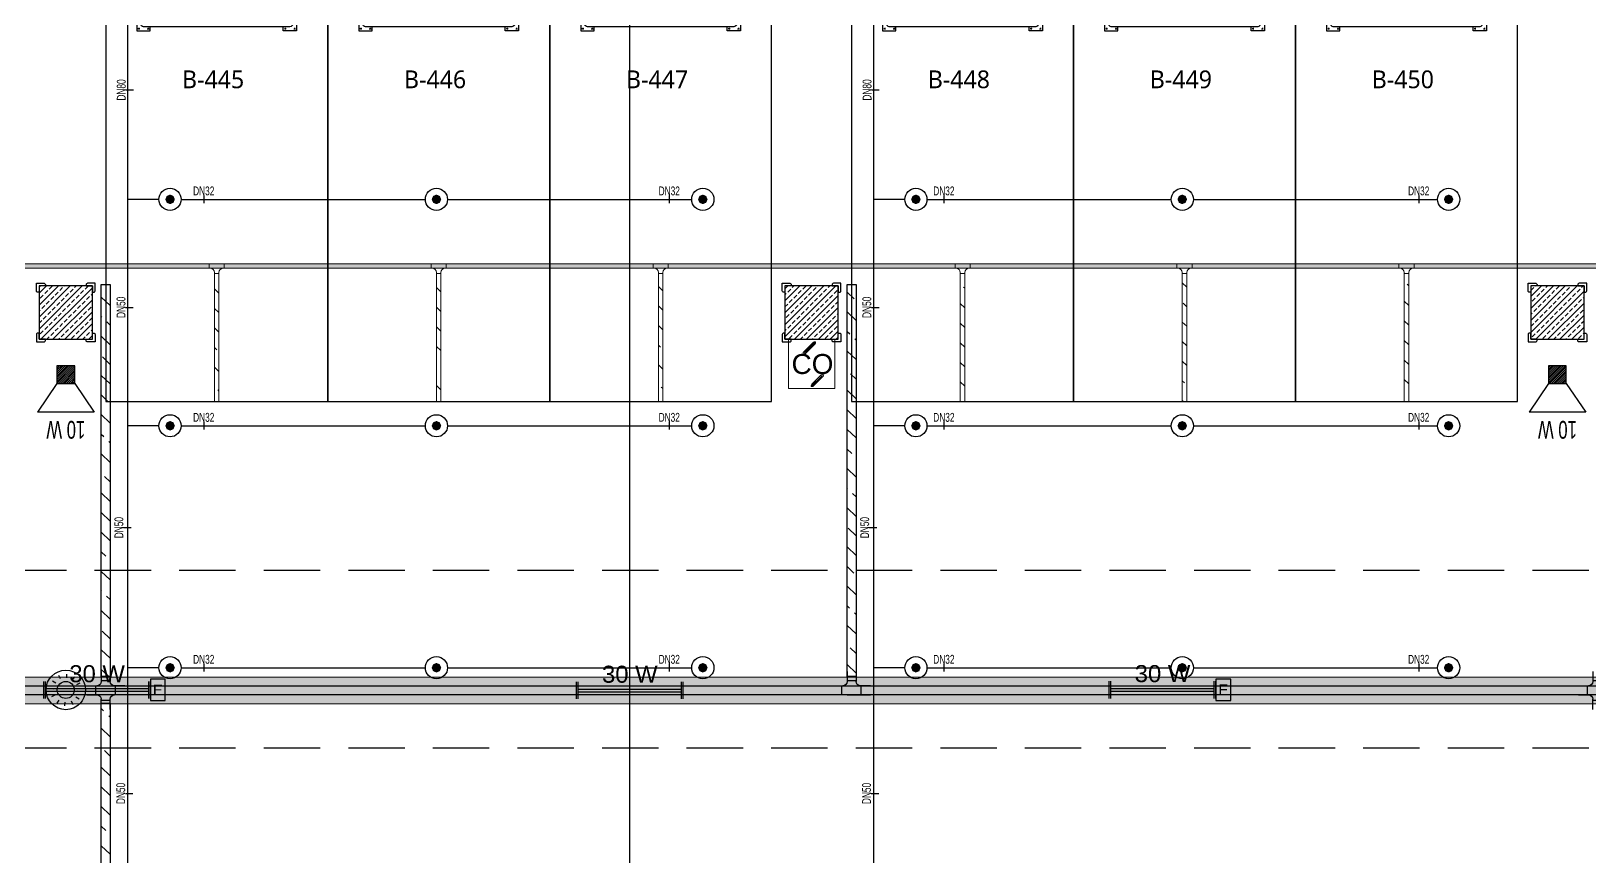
# Model space of a CAD drawing. Header units: millimetres. Extents: x -379292 to 1221486, y 92049 to 447512.
# Drawn here: x -218145 to -200590, y 170490 to 179788 of the extents above; entities that cross this region are included whole.
import ezdxf
from ezdxf.enums import TextEntityAlignment as Align

# ---------------------------------------------------------------- set-up
doc = ezdxf.new("R2010")
doc.units = ezdxf.units.MM
doc.linetypes.add('HIDDEN', pattern=[9.525, 6.35, -3.175])
for name, color, linetype in [('-M-YNGN-BORUID', 7, 'Continuous'), ('-M-YNGN-BORUUZUN', 7, 'Continuous'), ('-M-YNGN-BORUYUK', 7, 'Continuous'), ('-M-YNGN-SPR-YUK', 7, 'Continuous'), ('-M-YNGN-ZON3-CAP-', 7, 'Continuous'), ('-M-YNGN-ZON3-SPR-', 7, 'Continuous'), ('05_HATCH CONCRETE', 141, 'Continuous'), ('05_SYMBOL', 2, 'Continuous'), ('08_DEDECTOR FLASOR', 3, 'Continuous'), ('08_HORN', 4, 'Continuous'), ('08_LAMP', 4, 'Continuous'), ('08_LOUD SYSTEM', 4, 'Continuous'), ('202-A-Y-MahalAd', 141, 'Continuous'), ('E_CT_ZA', 6, 'Continuous')]:
    doc.layers.add(name, color=color, linetype=linetype)
doc.layers.add('-M-YNGN-SPR-CAPCIZGI', color=188, linetype='Continuous', plot=False)
for name, color, linetype, lineweight in [('-M-YNGN-ZON3', 6, 'SP', 30), ('08_DEDECTOR', 3, 'Continuous', 9), ('E_CT_KA', 4, 'Continuous', 9), ('E_CT_KIRMIZI', 1, 'Continuous', 9)]:
    doc.layers.add(name, color=color, linetype=linetype, lineweight=lineweight)
doc.styles.add('CIZGI', font='tahoma.ttf', dxfattribs={"width": 0.8, "oblique": 20})
doc.styles.add('HCAD', font='HCAD.SHX', dxfattribs={"width": 0.8, "height": 0.2})
doc.styles.add('PIPESIZE', font='hcad.shx', dxfattribs={"width": 0.8})
doc.styles.add('SPR-NOT', font='romans.shx')
doc.styles.get("Standard").update_dxf_attribs({"font": 'segoeuil.ttf'})
doc.styles.add('TR', font='tsimpali.shx', dxfattribs={"width": 0.7})
doc.styles.add('YAZI-2', font='arial.ttf', dxfattribs={"height": 2})
doc.styles.add('YAZI-3', font='arial.ttf', dxfattribs={"height": 3})
doc.linetypes.add('SP', pattern='A,2,-0.1,["SP",CIZGI,S=0.14,R=0.2,X=0,Y=-0.07],-0.255', length=2.355)
pattern_1 = [(225, (905000, -3e-07), (67.351921, -67.351921), []), (225, (904932.65, -3e-07), (67.351921, -67.351921), [47.625, -23.8125])]

# ---------------------------------------------------------------- blocks, each defined once
blk = doc.blocks.new('202_Vida')
at = {"color": 0, "linetype": 'ByBlock', "ltscale": 0.2}
for points in [[(1, 0), (-1, 0)], [(0, 1), (0, -1)]]:
    blk.add_lwpolyline(points, dxfattribs=at)
at = {"color": 0, "linetype": 'ByBlock'}
for radius in [0.42, 0.23, 0.155]:
    blk.add_circle((0, 0), radius, dxfattribs=at)
blk = doc.blocks.new('202_Stoper')
at = {"color": 0, "linetype": 'ByBlock'}
for points in [[(-750, -30), (-750, -75), (-900, -75), (-900, 75), (-750, 75), (-750, 30)], [(750, -30), (750, -75), (900, -75), (900, 75), (750, 75), (750, 30)]]:
    blk.add_lwpolyline(points, dxfattribs=at)
blk.add_lwpolyline([(825, -30, 1), (825, 30), (-825, 30, 1), (-825, -30)], format="xyb", close=True, dxfattribs=at)
at = {"color": 0, "linetype": 'ByBlock', "yscale": 10, "zscale": 10, "rotation": 180}
for p, xscale in [((-877, 53), -10), ((-772, 53), 10), ((772, 53), -10), ((877, 53), 10)]:
    blk.add_blockref('202_Vida', p, dxfattribs=dict(at, xscale=xscale))
at = {"color": 0, "linetype": 'ByBlock', "yscale": 10, "zscale": 10}
for p, xscale in [((-877, -52), 10), ((-772, -52), -10), ((772, -52), 10), ((877, -52), -10)]:
    blk.add_blockref('202_Vida', p, dxfattribs=dict(at, xscale=xscale))
blk = doc.blocks.new('202_Mahalblok')
at = {"color": 0, "linetype": 'ByBlock', "flags": 128}
blk.add_lwpolyline([(0, 0), (0, 5000), (2500, 5000), (2500, 0)], close=True, dxfattribs=at)
at = {"color": 252}
blk.add_blockref('202_Stoper', (1250, 750), dxfattribs=at)
at = {"color": 0, "linetype": 'ByBlock', "ltscale": 25}
blk.add_attdef('MAHALNO', text='', height=200, dxfattribs=at).set_placement((1209, 1390), align=Align.BOTTOM_CENTER)
blk = doc.blocks.new('bariyer')
at = {"color": 8, "ltscale": 25}
blk.add_lwpolyline([(0, -70), (15, -70, 0.414214), (30, -55), (30, 30), (-55, 30, 0.414214), (-70, 15), (-70, 0), (0, 0)], format="xyb", close=True, dxfattribs=at)
blk = doc.blocks.new('OtoParkBodrumKatMimari')
at = {"layer": '05_HATCH CONCRETE'}
h = blk.add_hatch(dxfattribs=at)
h.set_pattern_fill('ANSI33', color=8, scale=15, angle=180, style=0)
h.set_pattern_definition(pattern_1)
h.paths.add_polyline_path([(28900, 76100), (28300, 76100), (28300, 75500), (28900, 75500)])
h = blk.add_hatch(dxfattribs=at)
h.set_pattern_fill('ANSI33', color=8, scale=15, angle=180, style=0)
h.set_pattern_definition(pattern_1)
h.paths.add_polyline_path([(37300, 76100), (36700, 76100), (36700, 75500), (37300, 75500)])
h = blk.add_hatch(dxfattribs=at)
h.set_pattern_fill('ANSI33', color=8, scale=15, angle=180, style=0)
h.set_pattern_definition(pattern_1)
h.paths.add_polyline_path([(45700, 76100), (45100, 76100), (45100, 75500), (45700, 75500)])
at = {"color": 5}
for points in [[(28900, 76100), (28300, 76100), (28300, 75500), (28900, 75500)], [(37300, 76100), (36700, 76100), (36700, 75500), (37300, 75500)], [(45700, 76100), (45100, 76100), (45100, 75500), (45700, 75500)]]:
    blk.add_lwpolyline(points, close=True, dxfattribs=at)
at = {"layer": '05_SYMBOL', "color": 252, "linetype": 'HIDDEN', "ltscale": 100}
for points in [[(19400, 72900), (128500, 72900)], [(19400, 70900), (128500, 70900)]]:
    blk.add_lwpolyline(points, dxfattribs=at)
at = {"layer": '05_SYMBOL', "color": 8, "xscale": -1}
for p in [(28300, 76100), (36700, 76100), (45100, 76100)]:
    blk.add_blockref('bariyer', p, dxfattribs=at)
at = {"layer": '05_SYMBOL', "color": 8}
for p in [(28900, 76100), (37300, 76100), (45700, 76100)]:
    blk.add_blockref('bariyer', p, dxfattribs=at)
at = {"layer": '05_SYMBOL', "color": 8, "rotation": 180}
for p in [(28300, 75500), (36700, 75500), (45100, 75500)]:
    blk.add_blockref('bariyer', p, dxfattribs=at)
at = {"layer": '05_SYMBOL', "color": 8, "xscale": -1, "rotation": 180}
for p in [(28900, 75500), (37300, 75500), (45700, 75500)]:
    blk.add_blockref('bariyer', p, dxfattribs=at)
at = {"layer": '202-A-Y-MahalAd', "color": 8, "ltscale": 25}
ref = blk.add_blockref('202_Mahalblok', (29050, 79800), dxfattribs=dict(at, xscale=-1, rotation=180))
ref.add_attrib('MAHALNO', 'B-445', dxfattribs={"layer": '0', "color": 0, "linetype": 'ByBlock', "ltscale": 25, "height": 200}).set_placement((30259, 78267), align=Align.BOTTOM_CENTER)
ref = blk.add_blockref('202_Mahalblok', (31550, 79800), dxfattribs=dict(at, xscale=-1, rotation=180))
ref.add_attrib('MAHALNO', 'B-446', dxfattribs={"layer": '0', "color": 0, "linetype": 'ByBlock', "ltscale": 25, "height": 200}).set_placement((32759, 78267), align=Align.BOTTOM_CENTER)
ref = blk.add_blockref('202_Mahalblok', (34050, 79800), dxfattribs=dict(at, xscale=-1, rotation=180))
ref.add_attrib('MAHALNO', 'B-447', dxfattribs={"layer": '0', "color": 0, "linetype": 'ByBlock', "ltscale": 25, "height": 200}).set_placement((35259, 78267), align=Align.BOTTOM_CENTER)
ref = blk.add_blockref('202_Mahalblok', (37450, 79800), dxfattribs=dict(at, xscale=-1, rotation=180))
ref.add_attrib('MAHALNO', 'B-448', dxfattribs={"layer": '0', "color": 0, "linetype": 'ByBlock', "ltscale": 25, "height": 200}).set_placement((38659, 78267), align=Align.BOTTOM_CENTER)
ref = blk.add_blockref('202_Mahalblok', (39950, 79800), dxfattribs=dict(at, xscale=-1, rotation=180))
ref.add_attrib('MAHALNO', 'B-449', dxfattribs={"layer": '0', "color": 0, "linetype": 'ByBlock', "ltscale": 25, "height": 200}).set_placement((41159, 78267), align=Align.BOTTOM_CENTER)
ref = blk.add_blockref('202_Mahalblok', (42450, 79800), dxfattribs=dict(at, xscale=-1, rotation=180))
ref.add_attrib('MAHALNO', 'B-450', dxfattribs={"layer": '0', "color": 0, "linetype": 'ByBlock', "ltscale": 25, "height": 200}).set_placement((43659, 78267), align=Align.BOTTOM_CENTER)
blk = doc.blocks.new('SP-C-UP-12')
at = {"ltscale": 10}
blk.add_line((0, 0), (0, 0), dxfattribs=at)
at = {"color": 1, "linetype": 'Continuous'}
blk.add_circle((0, 0), 12.5, dxfattribs=at)
at = {"ltscale": 10}
for points in [[(-5.4, 0), (-3.8, 3.8), (-3.8, -3.8), (0, 5.4)], [(-3.8, -3.8), (0, 5.4), (0, -5.4), (3.8, 3.8)], [(0, -5.4), (3.8, 3.8), (3.8, -3.8), (5.4, 0)]]:
    blk.add_solid(points, dxfattribs=at)
at = {"layer": '-M-YNGN-SPR-YUK', "style": 'SPR-NOT', "width": 0.5, "flags": 9}
for tag, p in [('YUK', (0, 17.8)), ('CAP', (0, 14.4)), ('TIP', (0.2, 10.8))]:
    blk.add_attdef(tag, text='', height=2.5, dxfattribs=at).set_placement(p, align=Align.MIDDLE_CENTER)
blk = doc.blocks.new('SPRKL100')
at = {"layer": '-M-YNGN-SPR-CAPCIZGI'}
blk.add_line((0, 0.43), (0, -0.43), dxfattribs=at)
at = {"layer": '-M-YNGN-BORUID', "color": 0, "style": 'HCAD', "width": 0.8, "flags": 1}
blk.add_attdef('DIC', text='', height=0.4, dxfattribs=at).set_placement((0, -1.69), align=Align.CENTER)
at = {"layer": '-M-YNGN-BORUUZUN', "color": 0, "style": 'HCAD', "width": 0.7}
blk.add_attdef('BOY', text='', height=0.8, dxfattribs=at).set_placement((0, -1.08), align=Align.CENTER)
at = {"layer": '-M-YNGN-BORUYUK', "color": 6, "style": 'PIPESIZE', "width": 0.8}
blk.add_attdef('YUK', text='', height=0.5, dxfattribs=at).set_placement((0, 1.87), align=Align.CENTER)
at = {"color": 0, "style": 'PIPESIZE', "width": 0.7}
blk.add_attdef('CAP', text='', height=1, dxfattribs=at).set_placement((0, 0.45), align=Align.CENTER)
blk = doc.blocks.new('A$C69E75EAE')
at = {"layer": '-M-YNGN-ZON3', "ltscale": 500}
for p, q in [((2027.3, -7817.2), (2027.3, -2469.7)), ((2867.3, -7817.2), (2867.3, -2469.7)), ((2062.3, -7014.7), (2027.3, -7014.7)), ((2087.3, -7014.7), (2362.3, -7014.7)), ((2387.3, -7014.7), (2662.3, -7014.7)), ((2902.3, -7014.7), (2867.3, -7014.7)), ((2927.3, -7014.7), (3202.3, -7014.7)), ((3227.3, -7014.7), (3502.3, -7014.7)), ((2062.3, -7269.7), (2027.3, -7269.7)), ((2087.3, -7269.7), (2362.3, -7269.7)), ((2387.3, -7269.7), (2662.3, -7269.7)), ((2902.3, -7269.7), (2867.3, -7269.7)), ((2927.3, -7269.7), (3202.3, -7269.7)), ((3227.3, -7269.7), (3502.3, -7269.7)), ((2062.3, -7542.2), (2027.3, -7542.2)), ((2087.3, -7542.2), (2362.3, -7542.2)), ((2387.3, -7542.2), (2662.3, -7542.2)), ((2902.3, -7542.2), (2867.3, -7542.2)), ((2927.3, -7542.2), (3202.3, -7542.2)), ((3227.3, -7542.2), (3502.3, -7542.2))]:
    blk.add_line(p, q, dxfattribs=at)
at = {"layer": '-M-YNGN-ZON3-CAP-'}
ref = blk.add_blockref('SPRKL100', (2029.3, -6891.5), dxfattribs=dict(at, xscale=10.00000000000001, yscale=10.00000000000001, zscale=10.00000000000001, rotation=90))
ref.add_attrib('CAP', 'DN80', dxfattribs={"layer": '0', "color": 0, "height": 10, "rotation": 90, "style": 'PIPESIZE', "width": 0.7}).set_placement((2024.8, -6891.5), align=Align.CENTER)
ref = blk.add_blockref('SPRKL100', (2869.3, -6891.5), dxfattribs=dict(at, xscale=10.00000000000001, yscale=10.00000000000001, zscale=10.00000000000001, rotation=90))
ref.add_attrib('CAP', 'DN80', dxfattribs={"layer": '0', "color": 0, "height": 10, "rotation": 90, "style": 'PIPESIZE', "width": 0.7}).set_placement((2864.8, -6891.5), align=Align.CENTER)
ref = blk.add_blockref('SPRKL100', (2112.7, -7014.7), dxfattribs=dict(at, xscale=10, yscale=10, zscale=10, rotation=359.9999997800978))
ref.add_attrib('CAP', 'DN32', dxfattribs={"layer": '0', "color": 0, "height": 10, "rotation": 360, "style": 'PIPESIZE', "width": 0.7}).set_placement((2112.7, -7010.2), align=Align.CENTER)
ref = blk.add_blockref('SPRKL100', (2637, -7014.7), dxfattribs=dict(at, xscale=10, yscale=10, zscale=10, rotation=359.9999997800978))
ref.add_attrib('CAP', 'DN32', dxfattribs={"layer": '0', "color": 0, "height": 10, "rotation": 360, "style": 'PIPESIZE', "width": 0.7}).set_placement((2637, -7010.2), align=Align.CENTER)
ref = blk.add_blockref('SPRKL100', (2946.3, -7014.7), dxfattribs=dict(at, xscale=10, yscale=10, zscale=10, rotation=359.9999997800978))
ref.add_attrib('CAP', 'DN32', dxfattribs={"layer": '0', "color": 0, "height": 10, "rotation": 360, "style": 'PIPESIZE', "width": 0.7}).set_placement((2946.3, -7010.2), align=Align.CENTER)
ref = blk.add_blockref('SPRKL100', (3481.1, -7014.7), dxfattribs=dict(at, xscale=10, yscale=10, zscale=10, rotation=359.9999997800978))
ref.add_attrib('CAP', 'DN32', dxfattribs={"layer": '0', "color": 0, "height": 10, "rotation": 360, "style": 'PIPESIZE', "width": 0.7}).set_placement((3481.1, -7010.2), align=Align.CENTER)
ref = blk.add_blockref('SPRKL100', (2029, -7136.3), dxfattribs=dict(at, xscale=10.00000000000001, yscale=10.00000000000001, zscale=10.00000000000001, rotation=90))
ref.add_attrib('CAP', 'DN50', dxfattribs={"layer": '0', "color": 0, "height": 10, "rotation": 90, "style": 'PIPESIZE', "width": 0.7}).set_placement((2024.5, -7136.3), align=Align.CENTER)
ref = blk.add_blockref('SPRKL100', (2869, -7136.3), dxfattribs=dict(at, xscale=10.00000000000001, yscale=10.00000000000001, zscale=10.00000000000001, rotation=90))
ref.add_attrib('CAP', 'DN50', dxfattribs={"layer": '0', "color": 0, "height": 10, "rotation": 90, "style": 'PIPESIZE', "width": 0.7}).set_placement((2864.5, -7136.3), align=Align.CENTER)
ref = blk.add_blockref('SPRKL100', (2112.7, -7269.7), dxfattribs=dict(at, xscale=10, yscale=10, zscale=10, rotation=359.9999997800978))
ref.add_attrib('CAP', 'DN32', dxfattribs={"layer": '0', "color": 0, "height": 10, "rotation": 360, "style": 'PIPESIZE', "width": 0.7}).set_placement((2112.7, -7265.2), align=Align.CENTER)
ref = blk.add_blockref('SPRKL100', (2637, -7269.7), dxfattribs=dict(at, xscale=10, yscale=10, zscale=10, rotation=359.9999997800978))
ref.add_attrib('CAP', 'DN32', dxfattribs={"layer": '0', "color": 0, "height": 10, "rotation": 360, "style": 'PIPESIZE', "width": 0.7}).set_placement((2637, -7265.2), align=Align.CENTER)
ref = blk.add_blockref('SPRKL100', (2946.3, -7269.7), dxfattribs=dict(at, xscale=10, yscale=10, zscale=10, rotation=359.9999997800978))
ref.add_attrib('CAP', 'DN32', dxfattribs={"layer": '0', "color": 0, "height": 10, "rotation": 360, "style": 'PIPESIZE', "width": 0.7}).set_placement((2946.3, -7265.2), align=Align.CENTER)
ref = blk.add_blockref('SPRKL100', (3481.1, -7269.7), dxfattribs=dict(at, xscale=10, yscale=10, zscale=10, rotation=359.9999997800978))
ref.add_attrib('CAP', 'DN32', dxfattribs={"layer": '0', "color": 0, "height": 10, "rotation": 360, "style": 'PIPESIZE', "width": 0.7}).set_placement((3481.1, -7265.2), align=Align.CENTER)
ref = blk.add_blockref('SPRKL100', (2026.6, -7384.4), dxfattribs=dict(at, xscale=10.00000000000001, yscale=10.00000000000001, zscale=10.00000000000001, rotation=90))
ref.add_attrib('CAP', 'DN50', dxfattribs={"layer": '0', "color": 0, "height": 10, "rotation": 90, "style": 'PIPESIZE', "width": 0.7}).set_placement((2022.1, -7384.4), align=Align.CENTER)
ref = blk.add_blockref('SPRKL100', (2866.6, -7384.4), dxfattribs=dict(at, xscale=10.00000000000001, yscale=10.00000000000001, zscale=10.00000000000001, rotation=90))
ref.add_attrib('CAP', 'DN50', dxfattribs={"layer": '0', "color": 0, "height": 10, "rotation": 90, "style": 'PIPESIZE', "width": 0.7}).set_placement((2862.1, -7384.4), align=Align.CENTER)
ref = blk.add_blockref('SPRKL100', (2112.7, -7542.2), dxfattribs=dict(at, xscale=10, yscale=10, zscale=10, rotation=359.9999997800978))
ref.add_attrib('CAP', 'DN32', dxfattribs={"layer": '0', "color": 0, "height": 10, "rotation": 360, "style": 'PIPESIZE', "width": 0.7}).set_placement((2112.7, -7537.7), align=Align.CENTER)
ref = blk.add_blockref('SPRKL100', (2637, -7542.2), dxfattribs=dict(at, xscale=10, yscale=10, zscale=10, rotation=359.9999997800978))
ref.add_attrib('CAP', 'DN32', dxfattribs={"layer": '0', "color": 0, "height": 10, "rotation": 360, "style": 'PIPESIZE', "width": 0.7}).set_placement((2637, -7537.7), align=Align.CENTER)
ref = blk.add_blockref('SPRKL100', (2946.3, -7542.2), dxfattribs=dict(at, xscale=10, yscale=10, zscale=10, rotation=359.9999997800978))
ref.add_attrib('CAP', 'DN32', dxfattribs={"layer": '0', "color": 0, "height": 10, "rotation": 360, "style": 'PIPESIZE', "width": 0.7}).set_placement((2946.3, -7537.7), align=Align.CENTER)
ref = blk.add_blockref('SPRKL100', (3481.1, -7542.2), dxfattribs=dict(at, xscale=10, yscale=10, zscale=10, rotation=359.9999997800978))
ref.add_attrib('CAP', 'DN32', dxfattribs={"layer": '0', "color": 0, "height": 10, "rotation": 360, "style": 'PIPESIZE', "width": 0.7}).set_placement((3481.1, -7537.7), align=Align.CENTER)
ref = blk.add_blockref('SPRKL100', (2028.7, -7683.8), dxfattribs=dict(at, xscale=10.00000000000001, yscale=10.00000000000001, zscale=10.00000000000001, rotation=90))
ref.add_attrib('CAP', 'DN50', dxfattribs={"layer": '0', "color": 0, "height": 10, "rotation": 90, "style": 'PIPESIZE', "width": 0.7}).set_placement((2024.2, -7683.8), align=Align.CENTER)
ref = blk.add_blockref('SPRKL100', (2868.7, -7683.8), dxfattribs=dict(at, xscale=10.00000000000001, yscale=10.00000000000001, zscale=10.00000000000001, rotation=90))
ref.add_attrib('CAP', 'DN50', dxfattribs={"layer": '0', "color": 0, "height": 10, "rotation": 90, "style": 'PIPESIZE', "width": 0.7}).set_placement((2864.2, -7683.8), align=Align.CENTER)
at = {"layer": '-M-YNGN-ZON3-SPR-'}
for p in [(2074.8, -7014.7), (2374.8, -7014.7), (2674.8, -7014.7), (2914.8, -7014.7), (3214.8, -7014.7), (3514.8, -7014.7), (2074.8, -7269.7), (2374.8, -7269.7), (2674.8, -7269.7), (2914.8, -7269.7), (3214.8, -7269.7), (3514.8, -7269.7), (2074.8, -7542.2), (2374.8, -7542.2), (2674.8, -7542.2), (2914.8, -7542.2), (3214.8, -7542.2), (3514.8, -7542.2)]:
    blk.add_blockref('SP-C-UP-12', p, dxfattribs=at)
blk = doc.blocks.new('*U735')
h = blk.add_hatch()
h.set_pattern_fill('ANSI33', color=0, scale=50, angle=1, style=0)
h.paths.add_polyline_path([(-53157, 50), (-4554, 50), (-4554, 0), (-53157, 0)])
at = {"color": 0}
blk.add_lwpolyline([(-53157, 50), (-4554, 50), (-4554, 0), (-53157, 0)], close=True, dxfattribs=at)
at = {"ltscale": 25, "flags": 1}
for tag, p in [('YUKSEKLIK', (-229, -149)), ('KALINLIK', (-229, -213))]:
    blk.add_attdef(tag, p, '', height=50, dxfattribs=at)
blk = doc.blocks.new('*U916')
h = blk.add_hatch()
h.set_pattern_fill('ANSI33', color=0, scale=50, angle=1, style=0)
h.paths.add_polyline_path([(-4485, 100), (-69, 100), (-69, 0), (-4485, 0)])
at = {"color": 0}
blk.add_lwpolyline([(-4485, 100), (-69, 100), (-69, 0), (-4485, 0)], close=True, dxfattribs=at)
at = {"ltscale": 25, "flags": 1}
for tag, p in [('YUKSEKLIK', (-229, -149)), ('KALINLIK', (-229, -213))]:
    blk.add_attdef(tag, p, '', height=50, dxfattribs=at)
blk = doc.blocks.new('*U411')
at = {"color": 0}
for p, q in [((0, 428), (0, 314)), ((100, 428), (100, 314)), ((-164, 264), (-50, 264)), ((-60, 264), (-60, 164)), ((0, 324), (100, 324)), ((264, 264), (150, 264)), ((160, 264), (160, 164)), ((-164, 164), (-50, 164)), ((0, 0), (0, 114)), ((0, 104), (100, 104)), ((100, 0), (100, 114)), ((264, 164), (150, 164))]:
    blk.add_line(p, q, dxfattribs=at)
for centre, start, end in [((-50, 314), 270, 0), ((150, 314), 180, 270), ((-50, 114), 0, 90), ((150, 114), 90, 180)]:
    blk.add_arc(centre, 50, start, end, dxfattribs=at)
blk = doc.blocks.new('*U920')
h = blk.add_hatch()
h.set_pattern_fill('ANSI33', color=0, scale=50, angle=1, style=0)
h.paths.add_polyline_path([(-3797, 100), (87, 100), (87, 0), (-3797, 0)])
at = {"color": 0}
blk.add_lwpolyline([(-3797, 100), (87, 100), (87, 0), (-3797, 0)], close=True, dxfattribs=at)
at = {"ltscale": 25, "flags": 1}
for tag, p in [('YUKSEKLIK', (-229, -149)), ('KALINLIK', (-229, -213))]:
    blk.add_attdef(tag, p, '', height=50, dxfattribs=at)
blk = doc.blocks.new('*U923')
h = blk.add_hatch()
h.set_pattern_fill('ANSI33', color=0, scale=50, angle=1, style=0)
h.paths.add_polyline_path([(-4483, 100), (-69, 100), (-69, 0), (-4483, 0)])
at = {"color": 0}
blk.add_lwpolyline([(-4483, 100), (-69, 100), (-69, 0), (-4483, 0)], close=True, dxfattribs=at)
at = {"ltscale": 25, "flags": 1}
for tag, p in [('YUKSEKLIK', (-229, -149)), ('KALINLIK', (-229, -213))]:
    blk.add_attdef(tag, p, '', height=50, dxfattribs=at)
blk = doc.blocks.new('*U414')
at = {"color": 0}
for p, q in [((264, 264), (-164, 264)), ((-60, 264), (-60, 164)), ((0, 264), (264, 264)), ((160, 264), (160, 164)), ((-164, 164), (-50, 164)), ((0, 0), (0, 114)), ((0, 104), (100, 104)), ((100, 0), (100, 114)), ((264, 164), (150, 164))]:
    blk.add_line(p, q, dxfattribs=at)
for centre, start, end in [((-50, 114), 0, 90), ((150, 114), 90, 180)]:
    blk.add_arc(centre, 50, start, end, dxfattribs=at)
blk = doc.blocks.new('*U416')
at = {"color": 0}
for p, q in [((0, 428), (0, 314)), ((100, 428), (100, 314)), ((-164, 264), (-50, 264)), ((-60, 264), (-60, 164)), ((0, 324), (100, 324)), ((264, 264), (150, 264)), ((160, 264), (160, 164)), ((-164, 164), (-50, 164)), ((0, 0), (0, 114)), ((0, 104), (100, 104)), ((100, 0), (100, 114)), ((264, 164), (150, 164))]:
    blk.add_line(p, q, dxfattribs=at)
for centre, start, end in [((-50, 314), 270, 0), ((150, 314), 180, 270), ((-50, 114), 0, 90), ((150, 114), 90, 180)]:
    blk.add_arc(centre, 50, start, end, dxfattribs=at)
blk = doc.blocks.new('40 W SIVA ÜSTÜ ETANJ LED 50--')
at = {"layer": '08_LAMP'}
for p, q in [((-625, -100), (-625, 100)), ((-605, -100), (-605, 100)), ((-605, 15), (605, 15)), ((605, -100), (605, 100)), ((625, -100), (625, 100)), ((-605, -15), (605, -15))]:
    blk.add_line(p, q, dxfattribs=at)
at = {"layer": '08_LAMP', "color": 2, "style": 'YAZI-2'}
blk.add_text('30 W', height=200, dxfattribs=at).set_placement((0, 90), align=Align.CENTER)
blk = doc.blocks.new('40 W SIVA ÜSTÜ ETANJ LED E 50')
at = {"layer": '08_LAMP'}
for p, q in [((-625, -100), (-625, 100)), ((-605, -100), (-605, 100)), ((-605, 15), (605, 15)), ((605, -100), (605, 100)), ((625, -100), (625, 100)), ((-605, -15), (605, -15))]:
    blk.add_line(p, q, dxfattribs=at)
blk.add_lwpolyline([(625, -125), (800, -125), (800, 125), (625, 125)], close=True, dxfattribs=at)
at = {"layer": '08_LAMP', "color": 2, "style": 'YAZI-2'}
blk.add_text('30 W', height=200, dxfattribs=at).set_placement((0, 90), align=Align.CENTER)
blk.add_text('E', height=125, dxfattribs=at).set_placement((713, 0), align=Align.MIDDLE)
blk = doc.blocks.new('CO 250')
at = {"layer": '08_DEDECTOR'}
for p, q in [((17, 243), (-84, 142)), ((45, 251), (-74, 132)), ((37, 223), (-64, 122)), ((45, 250), (45, 243)), ((114, -136), (-5, -255)), ((104, -126), (3, -227)), ((124, -146), (23, -247)), ((-5, -247), (-5, -255)), ((-5, -255), (3, -255))]:
    blk.add_line(p, q, dxfattribs=at)
at = {"layer": '08_DEDECTOR', "ltscale": 25}
blk.add_lwpolyline([(-262, 278), (-262, -278), (262, -278), (262, 278)], close=True, dxfattribs=at)
at = {"layer": '08_DEDECTOR'}
for centre, radius, start, end in [((37, 223), 27.7, 72.9688, 135), ((17, 243), 27.7, 315, 0), ((-55, 112), 41.6, 135, 180), ((-55, 112), 27.7, 135, 180), ((-55, 112), 13.9, 135, 180), ((95, -116), 13.9, 315, 350.4112), ((95, -116), 27.7, 315, 355.2224), ((95, -116), 41.6, 315, 356.817), ((23, -247), 27.7, 135, 180), ((3, -227), 27.7, 270, 315)]:
    blk.add_arc(centre, radius, start, end, dxfattribs=at)
at = {"layer": '08_DEDECTOR', "color": 3, "style": 'YAZI-3'}
blk.add_text('CO', height=225, dxfattribs=at).set_placement((-226, -113))
blk = doc.blocks.new('KORNA ORT TAVAN')
at = {"layer": '08_HORN', "color": 3}
for p, q in [((10, 137), (13, 179)), ((-137, 10), (-179, 13)), ((-114, 77), (-149, 101)), ((-60, 124), (-79, 162)), ((77, 114), (101, 149)), ((124, 60), (162, 79)), ((-124, -60), (-162, -79)), ((-77, -114), (-101, -149)), ((-10, -137), (-13, -179)), ((60, -124), (79, -162)), ((114, -77), (149, -101)), ((137, -10), (179, -13))]:
    blk.add_line(p, q, dxfattribs=at)
at = {"layer": '08_HORN', "color": 1}
for major_axis, start_param, end_param in [((0, 222), 4.712358, 10.995543), ((0, 95.8), -1.570763777940356, 4.712421529239229)]:
    blk.add_ellipse((0, 0), major_axis=major_axis, ratio=1, start_param=start_param, end_param=end_param, dxfattribs=at)
blk = doc.blocks.new('15 W HORN 100_HARİCİ TİP')
at = {"layer": '08_LOUD SYSTEM'}
h = blk.add_hatch(dxfattribs=at)
h.set_pattern_fill('ANSI31', color=2, scale=4.8)
h.set_pattern_definition([(45, (-341645.439, -380325.335), (-10.77630735, 10.77630735), [])])
h.paths.add_polyline_path([(-100, 0), (100, 0), (100, 200), (-100, 200)])
at = {"layer": '08_LOUD SYSTEM', "ltscale": 2}
for p, q in [((-320, 520), (320, 520)), ((-100, 200), (-320, 520)), ((100, 200), (320, 520))]:
    blk.add_line(p, q, dxfattribs=at)
at = {"layer": '08_LOUD SYSTEM'}
blk.add_lwpolyline([(100, 0), (100, 200), (-100, 200), (-100, 0)], close=True, dxfattribs=at)
at = {"layer": '08_LOUD SYSTEM', "color": 2, "ltscale": 2, "style": 'TR', "width": 0.7}
blk.add_text('10 W', height=200, dxfattribs=at).set_placement((0, 620), align=Align.CENTER)
blk = doc.blocks.new('*U1011')
h = blk.add_hatch()
h.set_pattern_fill('ANSI33', color=0, scale=50, angle=1, style=0)
h.paths.add_polyline_path([(-2093, 50), (-653, 50), (-653, 0), (-2093, 0)])
at = {"color": 0}
blk.add_lwpolyline([(-2093, 50), (-653, 50), (-653, 0), (-2093, 0)], close=True, dxfattribs=at)
at = {"ltscale": 25, "flags": 1}
for tag, p in [('YUKSEKLIK', (-229, -149)), ('KALINLIK', (-229, -213))]:
    blk.add_attdef(tag, p, '', height=50, dxfattribs=at)
blk = doc.blocks.new('*U1012')
at = {"color": 0}
for p, q in [((214, 214), (-164, 214)), ((-60, 214), (-60, 164)), ((0, 214), (214, 214)), ((110, 214), (110, 164)), ((-164, 164), (-50, 164)), ((0, 0), (0, 114)), ((0, 104), (50, 104)), ((50, 0), (50, 114)), ((214, 164), (100, 164))]:
    blk.add_line(p, q, dxfattribs=at)
for centre, start, end in [((-50, 114), 0, 90), ((100, 114), 90, 180)]:
    blk.add_arc(centre, 50, start, end, dxfattribs=at)
blk = doc.blocks.new('*U655')
h = blk.add_hatch()
h.set_pattern_fill('ANSI33', color=0, scale=50, angle=1, style=0)
h.paths.add_polyline_path([(-115024, 100), (-249, 100), (-249, 0), (-115024, 0)])
at = {"color": 0}
blk.add_lwpolyline([(-115024, 100), (-249, 100), (-249, 0), (-115024, 0)], close=True, dxfattribs=at)
at = {"ltscale": 25, "flags": 1}
for tag, p in [('YUKSEKLIK', (-229, -149)), ('KALINLIK', (-229, -213))]:
    blk.add_attdef(tag, p, '', height=50, dxfattribs=at)
blk = doc.blocks.new('*U722')
h = blk.add_hatch()
h.set_pattern_fill('ANSI33', color=0, scale=50, angle=1, style=0)
h.paths.add_polyline_path([(-115264, 300), (-889, 300), (-889, 0), (-115264, 0)])
at = {"color": 0}
blk.add_lwpolyline([(-115264, 300), (-889, 300), (-889, 0), (-115264, 0)], close=True, dxfattribs=at)
at = {"ltscale": 25, "flags": 1}
for tag, p in [('YUKSEKLIK', (-229, -149)), ('KALINLIK', (-229, -213))]:
    blk.add_attdef(tag, p, '', height=50, dxfattribs=at)

msp = doc.modelspace()

# ---------------------------------------------------------------- block references
at = {"color": 8}
msp.add_blockref('OtoParkBodrumKatMimari', (-246354.8, 100818.8), dxfattribs=at)

# ---------------------------------------------------------------- next in the draw order: linework, layer by layer
msp.add_line((-211402.1, 140801.7), (-211402.1, 188344.1), dxfattribs=at)

# ---------------------------------------------------------------- next in the draw order: block references
at = {"layer": '-M-YNGN-ZON3', "ltscale": 25, "xscale": 10, "yscale": 10, "zscale": 10}
msp.add_blockref('A$C69E75EAE', (-237328.2, 248041), dxfattribs=at)
at = {"layer": '08_DEDECTOR'}
msp.add_blockref('CO 250', (-209354.8, 176040.3), dxfattribs=at)
at = {"layer": '08_DEDECTOR FLASOR'}
msp.add_blockref('KORNA ORT TAVAN', (-217754.8, 172368.8), dxfattribs=at)
at = {"layer": '08_LAMP', "xscale": 0.96, "yscale": 0.96, "zscale": 0.96}
for name, p in [('40 W SIVA ÜSTÜ ETANJ LED E 50', (-217402.1, 172369.4)), ('40 W SIVA ÜSTÜ ETANJ LED 50--', (-211402.1, 172363.7)), ('40 W SIVA ÜSTÜ ETANJ LED E 50', (-205402.1, 172370.5))]:
    msp.add_blockref(name, p, dxfattribs=at)
at = {"layer": '08_LOUD SYSTEM', "rotation": 180}
for p in [(-217754.8, 176018.8), (-200954.8, 176018.8)]:
    msp.add_blockref('15 W HORN 100_HARİCİ TİP', p, dxfattribs=at)
at = {"layer": 'E_CT_KA', "rotation": 180}
msp.add_blockref('*U722', (-230494.1, 172514.2), dxfattribs=at)
at = {"layer": 'E_CT_KIRMIZI', "color": 1}
for name, p, rotation in [('*U735', (-229692.1, 177168.8), 180), ('*U1011', (-216029.8, 177711.7), 90.00000000000006), ('*U1011', (-213529.8, 177711.7), 90.00000000000006), ('*U1011', (-211029.8, 177711.7), 90.00000000000006), ('*U1011', (-207629.8, 177711.7), 90.00000000000006), ('*U1011', (-205129.8, 177711.7), 90.00000000000006), ('*U1011', (-202629.8, 177711.7), 90.00000000000006)]:
    msp.add_blockref(name, p, dxfattribs=dict(at, rotation=rotation))
at = {"layer": 'E_CT_KIRMIZI', "color": 2}
for p in [(-216079.8, 176954.8), (-213579.8, 176954.8), (-211079.8, 176954.8), (-207679.8, 176954.8), (-205179.8, 176954.8), (-202679.8, 176954.8)]:
    msp.add_blockref('*U1012', p, dxfattribs=at)
at = {"layer": 'E_CT_ZA', "color": 112}
for name, p, rotation in [('*U916', (-217354.8, 172450.3), 270), ('*U923', (-208954.8, 172452.3), 270), ('*U655', (-230054.1, 172414.2), 180), ('*U920', (-217254.8, 172131.9), 90)]:
    msp.add_blockref(name, p, dxfattribs=dict(at, rotation=rotation))
at = {"layer": 'E_CT_ZA', "color": 2, "xscale": -1, "rotation": 180}
for name, p in [('*U411', (-217354.8, 172578.2)), ('*U414', (-208954.8, 172578.2)), ('*U416', (-200554.8, 172578.2))]:
    msp.add_blockref(name, p, dxfattribs=at)

doc.saveas('drawing.dxf')
